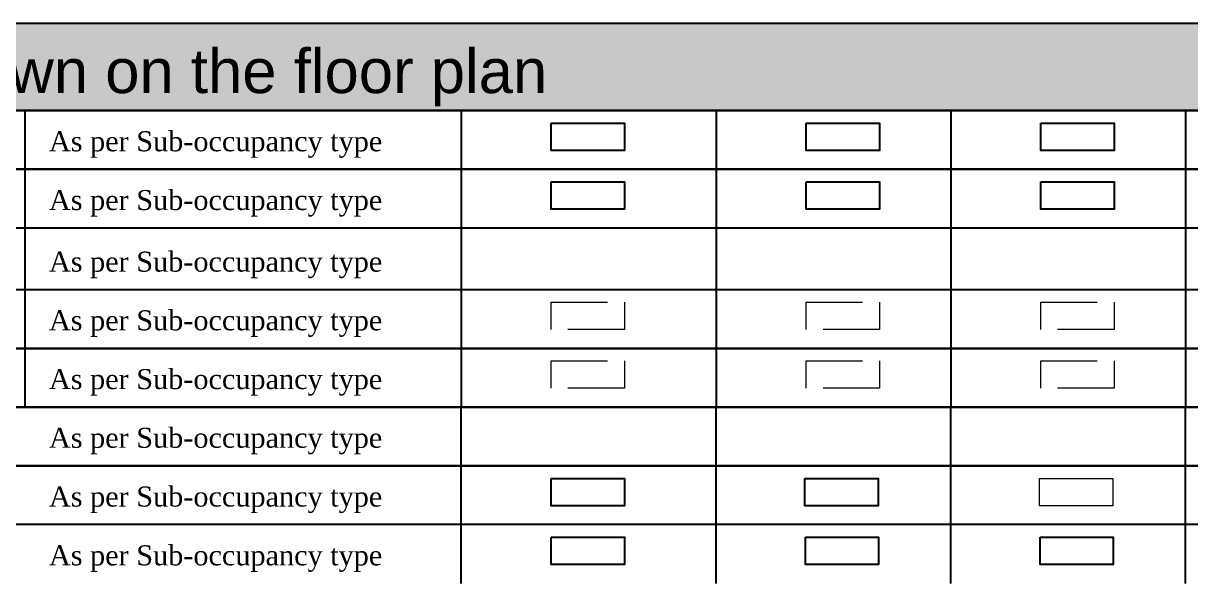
# Model space of a CAD drawing. Header units: millimetres. Extents: x -9481 to -9286, y 28723 to 28853.
# Drawn here: x -9461.74 to -9451.39, y 28796.51 to 28801.42 of the extents above; entities that cross this region are included whole.
import ezdxf

# ---------------------------------------------------------------- set-up
doc = ezdxf.new("R2010")
doc.units = ezdxf.units.MM
doc.linetypes.add('CONTINULUS', pattern=[0])
doc.linetypes.add('DASHED', pattern=[0.75, 0.5, -0.25])
for name, color, linetype in [('BLK_1_FLR_-2_BLT_UP_AREA_ADD', 7, 'Continuous'), ('BLK_1_FLR_0_CRPT_AREA_DEDUCT_EXISTING', 7, 'Continuous'), ('BLK_1_FLR_1_CARPET_AREA_EXISTING', 25, 'Continuous'), ('BLK_1_FLR_1_CRPT_AREA_DEDUCT_EXISTING', 7, 'Continuous'), ('BLK_1_FLR_2_CRPT_AREA_DEDUCT_EXISTING', 7, 'Continuous'), ('BLK_1_PLANTATION_GREENSTRIP', 7, 'Continuous'), ('HATCH', 7, 'Continuous')]:
    doc.layers.add(name, color=color, linetype=linetype)
for name, color, linetype, plot in [('BLK_1_FLR_0_BLT_UP_AREA', 25, 'Continuous', False), ('BLK_1_FLR_0_BLT_UP_AREA_DEDUCT', 25, 'Continuous', False), ('BLK_1_FLR_0_CARPET_AREA_EXISTING', 7, 'Continuous', False), ('BLK_1_FLR_1_BLT_UP_AREA', 25, 'Continuous', False), ('BLK_1_FLR_1_BLT_UP_AREA_DEDUCT', 25, 'Continuous', False), ('BLK_1_FLR_2_BLT_UP_AREA', 7, 'Continuous', False), ('BLK_1_FLR_2_BLT_UP_AREA_DEDUCT', 7, 'Continuous', False)]:
    doc.layers.add(name, color=color, linetype=linetype, plot=plot)
for name, color, linetype, lineweight in [('BLK_1_FLR_0_BLT_UP_AREA_DEDUCT_EXISTING', 11, 'DASHED', 9), ('BLK_1_FLR_0_BLT_UP_AREA_EXISTING', 11, 'DASHED', 9), ('BLK_1_FLR_1_BLT_UP_AREA_DEDUCT_EXISTING', 11, 'DASHED', 9), ('BLK_1_FLR_1_BLT_UP_AREA_EXISTING', 11, 'DASHED', 9), ('BLK_1_FLR_2_BLT_UP_AREA_DEDUCT_EXISTING', 11, 'DASHED', 9), ('BLK_1_FLR_2_BLT_UP_AREA_EXISTING', 11, 'DASHED', 9), ('BLK_1_FLR_2_CARPET_AREA_EXISTING', 7, 'Continuous', 0)]:
    doc.layers.add(name, color=color, linetype=linetype, lineweight=lineweight)
doc.styles.add('MtXpl_Georgia', font='georgiab.ttf')
doc.styles.get("Standard").update_dxf_attribs({"font": 'arial.ttf', "height": 0.25})

# ---------------------------------------------------------------- blocks, each defined once
blk = doc.blocks.new('H2')
at = {"layer": 'HATCH', "linetype": 'CONTINULUS', "ltscale": 0.05}
h = blk.add_hatch(color=241, dxfattribs=at)
h.dxf.hatch_style = 1
h.paths.add_polyline_path([(-9435.455, 28804.6), (-9435.455, 28803.827), (-9396.427, 28803.827), (-9396.427, 28804.6)])
blk.add_lwpolyline([(-9435.455, 28804.6), (-9396.427, 28804.6), (-9396.427, 28803.827), (-9435.455, 28803.827), (-9435.455, 28804.6)], close=True)
at = {"color": 18, "insert": (-9420.014, 28804.373), "char_height": 0.39118, "attachment_point": 1}
blk.add_mtext_dynamic_manual_height_columns('Layers to be drawn on the floor plan', width=11.88863, gutter_width=1.633, heights=[0], dxfattribs=at)

msp = doc.modelspace()

# ---------------------------------------------------------------- linework, layer by layer
for p, q in [((-9461.732, 28800.646), (-9461.732, 28800.123)), ((-9457.862, 28800.646), (-9457.862, 28800.125)), ((-9455.602, 28800.646), (-9455.602, 28800.125)), ((-9453.521, 28800.646), (-9453.521, 28800.125)), ((-9451.44, 28800.646), (-9451.44, 28800.125)), ((-9461.732, 28800.125), (-9461.732, 28799.603)), ((-9457.862, 28800.125), (-9457.862, 28799.604)), ((-9455.602, 28800.125), (-9455.602, 28799.604)), ((-9453.521, 28800.125), (-9453.521, 28799.604)), ((-9451.44, 28800.125), (-9451.44, 28799.604)), ((-9461.732, 28799.059), (-9461.732, 28798.536)), ((-9457.862, 28799.059), (-9457.862, 28798.538)), ((-9455.602, 28799.059), (-9455.602, 28798.538)), ((-9453.521, 28799.059), (-9453.521, 28798.538)), ((-9451.44, 28799.059), (-9451.44, 28798.538)), ((-9461.732, 28798.538), (-9461.732, 28798.016)), ((-9457.862, 28798.538), (-9457.862, 28798.017)), ((-9455.602, 28798.538), (-9455.602, 28798.017)), ((-9453.521, 28798.538), (-9453.521, 28798.017)), ((-9451.44, 28798.538), (-9451.44, 28798.017))]:
    msp.add_line(p, q)
at = {"color": 7, "linetype": 'CONTINULUS', "ltscale": 0.05}
for p, q in [((-9461.732, 28799.604), (-9461.732, 28799.059)), ((-9457.862, 28799.604), (-9457.862, 28799.059)), ((-9455.602, 28799.604), (-9455.602, 28799.059)), ((-9453.521, 28799.604), (-9453.521, 28799.059)), ((-9451.44, 28799.604), (-9451.44, 28799.059))]:
    msp.add_line(p, q, dxfattribs=at)
for points in [[(-9481.258, 28800.125), (-9481.258, 28800.646), (-9442.23, 28800.646), (-9442.23, 28800.125), (-9470.864, 28800.125)], [(-9470.864, 28800.125), (-9442.23, 28800.125), (-9442.23, 28799.604), (-9470.864, 28799.604)], [(-9481.258, 28798.538), (-9481.258, 28799.059), (-9442.23, 28799.059), (-9442.23, 28798.538), (-9470.864, 28798.538)], [(-9470.864, 28798.538), (-9442.23, 28798.538), (-9442.23, 28798.017), (-9470.864, 28798.017)], [(-9470.864, 28798.017), (-9442.23, 28798.017), (-9442.23, 28797.497), (-9481.258, 28797.497)], [(-9481.258, 28796.976), (-9481.258, 28797.497), (-9442.23, 28797.497), (-9442.23, 28796.976), (-9470.864, 28796.976)]]:
    msp.add_lwpolyline(points)
at = {"layer": 'BLK_1_FLR_-2_BLT_UP_AREA_ADD', "color": 7, "linetype": 'CONTINULUS', "ltscale": 0.05}
for p, q in [((-9457.862, 28796.455), (-9457.862, 28798.017)), ((-9455.602, 28796.455), (-9455.602, 28798.017)), ((-9453.521, 28796.455), (-9453.521, 28798.017)), ((-9451.44, 28796.455), (-9451.44, 28798.017))]:
    msp.add_line(p, q, dxfattribs=at)
at = {"layer": 'BLK_1_FLR_0_BLT_UP_AREA', "color": 11}
msp.add_lwpolyline([(-9457.064, 28800.534), (-9456.415, 28800.534), (-9456.415, 28800.292), (-9457.064, 28800.292)], close=True, dxfattribs=at)
at = {"layer": 'BLK_1_FLR_0_BLT_UP_AREA_DEDUCT', "color": 11}
msp.add_lwpolyline([(-9457.064, 28800.014), (-9456.415, 28800.014), (-9456.415, 28799.772), (-9457.064, 28799.772)], close=True, dxfattribs=at)
at = {"layer": 'BLK_1_FLR_0_BLT_UP_AREA_DEDUCT_EXISTING', "color": 11}
msp.add_lwpolyline([(-9457.064, 28798.427), (-9456.415, 28798.427), (-9456.415, 28798.185), (-9457.064, 28798.185)], close=True, dxfattribs=at)
at = {"layer": 'BLK_1_FLR_0_BLT_UP_AREA_EXISTING', "color": 11}
msp.add_lwpolyline([(-9457.064, 28798.947), (-9456.415, 28798.947), (-9456.415, 28798.705), (-9457.064, 28798.705)], close=True, dxfattribs=at)
at = {"layer": 'BLK_1_FLR_0_CARPET_AREA_EXISTING', "color": 11, "linetype": 'CONTINULUS', "ltscale": 0.05}
msp.add_lwpolyline([(-9457.064, 28797.386), (-9456.415, 28797.386), (-9456.415, 28797.143), (-9457.064, 28797.143)], close=True, dxfattribs=at)
at = {"layer": 'BLK_1_FLR_0_CRPT_AREA_DEDUCT_EXISTING', "color": 11, "linetype": 'CONTINULUS', "ltscale": 0.05}
msp.add_lwpolyline([(-9457.064, 28796.865), (-9456.415, 28796.865), (-9456.415, 28796.623), (-9457.064, 28796.623)], close=True, dxfattribs=at)
at = {"layer": 'BLK_1_FLR_1_BLT_UP_AREA', "color": 11}
msp.add_lwpolyline([(-9454.804, 28800.534), (-9454.154, 28800.534), (-9454.154, 28800.292), (-9454.804, 28800.292)], close=True, dxfattribs=at)
at = {"layer": 'BLK_1_FLR_1_BLT_UP_AREA_DEDUCT', "color": 11}
msp.add_lwpolyline([(-9454.804, 28800.014), (-9454.154, 28800.014), (-9454.154, 28799.772), (-9454.804, 28799.772)], close=True, dxfattribs=at)
at = {"layer": 'BLK_1_FLR_1_BLT_UP_AREA_DEDUCT_EXISTING', "color": 11}
msp.add_lwpolyline([(-9454.804, 28798.427), (-9454.154, 28798.427), (-9454.154, 28798.185), (-9454.804, 28798.185)], close=True, dxfattribs=at)
at = {"layer": 'BLK_1_FLR_1_BLT_UP_AREA_EXISTING', "color": 11}
msp.add_lwpolyline([(-9454.804, 28798.947), (-9454.154, 28798.947), (-9454.154, 28798.705), (-9454.804, 28798.705)], close=True, dxfattribs=at)
at = {"layer": 'BLK_1_FLR_1_CARPET_AREA_EXISTING', "color": 11, "linetype": 'CONTINULUS', "ltscale": 0.05}
msp.add_lwpolyline([(-9454.815, 28797.386), (-9454.166, 28797.386), (-9454.166, 28797.143), (-9454.815, 28797.143)], close=True, dxfattribs=at)
at = {"layer": 'BLK_1_FLR_1_CRPT_AREA_DEDUCT_EXISTING', "color": 11, "linetype": 'CONTINULUS', "ltscale": 0.05}
msp.add_lwpolyline([(-9454.81, 28796.865), (-9454.161, 28796.865), (-9454.161, 28796.623), (-9454.81, 28796.623)], close=True, dxfattribs=at)
at = {"layer": 'BLK_1_FLR_2_BLT_UP_AREA', "color": 11}
msp.add_lwpolyline([(-9452.723, 28800.534), (-9452.074, 28800.534), (-9452.074, 28800.292), (-9452.723, 28800.292)], close=True, dxfattribs=at)
at = {"layer": 'BLK_1_FLR_2_BLT_UP_AREA_DEDUCT', "color": 11}
msp.add_lwpolyline([(-9452.723, 28800.014), (-9452.074, 28800.014), (-9452.074, 28799.772), (-9452.723, 28799.772)], close=True, dxfattribs=at)
at = {"layer": 'BLK_1_FLR_2_BLT_UP_AREA_DEDUCT_EXISTING', "color": 11}
msp.add_lwpolyline([(-9452.723, 28798.427), (-9452.074, 28798.427), (-9452.074, 28798.185), (-9452.723, 28798.185)], close=True, dxfattribs=at)
at = {"layer": 'BLK_1_FLR_2_BLT_UP_AREA_EXISTING', "color": 11}
msp.add_lwpolyline([(-9452.723, 28798.947), (-9452.074, 28798.947), (-9452.074, 28798.705), (-9452.723, 28798.705)], close=True, dxfattribs=at)
at = {"layer": 'BLK_1_FLR_2_CARPET_AREA_EXISTING', "color": 11, "linetype": 'CONTINULUS', "ltscale": 0.05}
msp.add_lwpolyline([(-9452.734, 28797.386), (-9452.085, 28797.386), (-9452.085, 28797.143), (-9452.734, 28797.143)], close=True, dxfattribs=at)
at = {"layer": 'BLK_1_FLR_2_CRPT_AREA_DEDUCT_EXISTING', "color": 11, "linetype": 'CONTINULUS', "ltscale": 0.05}
msp.add_lwpolyline([(-9452.73, 28796.865), (-9452.081, 28796.865), (-9452.081, 28796.623), (-9452.73, 28796.623)], close=True, dxfattribs=at)

# ---------------------------------------------------------------- block references
at = {"layer": 'BLK_1_PLANTATION_GREENSTRIP', "linetype": 'CONTINULUS'}
msp.add_blockref('H2', (-45.803, -3.181), dxfattribs=at)

# ---------------------------------------------------------------- texts
at = {"linetype": 'CONTINULUS', "style": 'MtXpl_Georgia'}
for p in [(-9461.517, 28800.285), (-9461.517, 28799.764), (-9461.517, 28799.218), (-9461.517, 28798.698), (-9461.517, 28798.177), (-9461.517, 28797.657), (-9461.517, 28797.136), (-9461.517, 28796.615)]:
    msp.add_text('As per Sub-occupancy type', height=0.17748, dxfattribs=at).set_placement(p)

doc.saveas('drawing.dxf')
